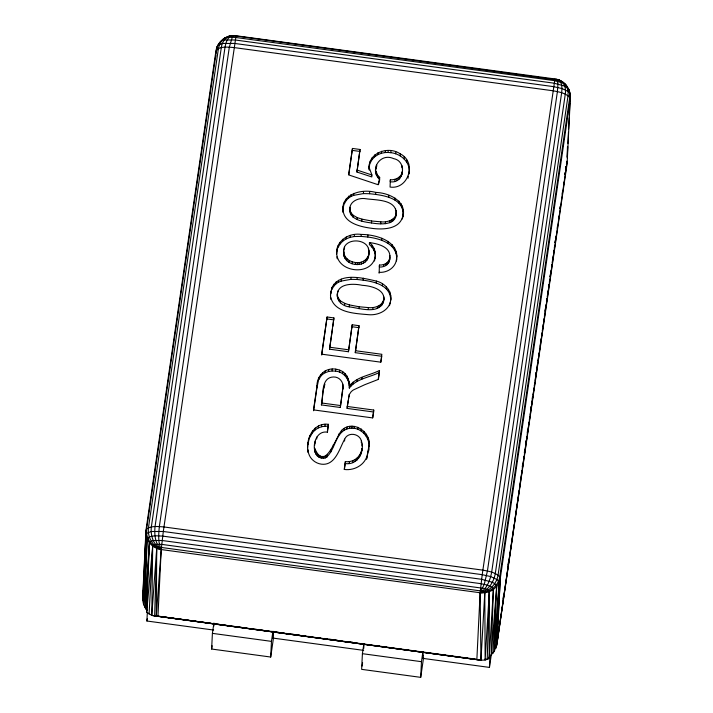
<?xml version="1.0" encoding="UTF-8"?>
<svg xmlns="http://www.w3.org/2000/svg" width="713" height="713" viewBox="0 0 713 713"><rect width="100%" height="100%" fill="white"/><g stroke="black" fill="none" stroke-linecap="round" stroke-linejoin="round"><path stroke-width="1.07" d="M489.207 658.571L489.314 591.701L488.2 590.07L485.009 588.555L161.691 544.375L155.381 544.384L152.689 546.113L146.673 612.182L151.771 615.399L480.963 660.202L485.143 660.042L489.207 658.571L489.608 655.933M570.07 99.045L570.284 94.606L569.776 93.064L568.136 91.46L561.969 88.537L553.448 86.621L234.541 43.431L222.358 43.457L217.804 45.4L216.592 49.598L146.62 528.993L145.942 530.427L142.778 595.061L142.716 600.382L143.634 604.686L147.092 539.117L149.275 536.844L154.979 535.748L162.689 536.105L481.596 579.295L492.371 582.254L494.76 583.635L496.694 586.46L491.23 655.185L493.369 589.535L491.792 587.236L487.282 585.097L481.043 583.689L162.136 540.499L153.215 540.516L149.882 541.942L149.4 542.958L146.771 610.283L143.634 604.686L145.942 530.427L215.914 51.033C217.251 41.577 226.556 34.295 236.065 35.757L554.972 78.947C564.446 80.132 571.541 89.571 570.257 99.018L567.102 163.651L497.121 643.046L494.296 651.37L487.211 659.489L485.009 659.195L487.211 659.489L489.314 591.701C494.938 589.473 499.296 584.437 500.285 578.412L570.257 99.018L569.776 93.064L568.644 88.947L564.785 86.13L554.01 83.171L235.103 39.981L224.176 40.008L221.69 40.73L219.506 42.994L222.83 39.91M484.795 592.788L480.963 660.202L156.29 616.166L156.717 548.359L158.108 547.468L161.379 547.459L482.567 591.166L484.795 592.788L485.143 660.042L489.314 591.701L484.795 592.788L480.125 592.744L161.218 549.554C153.651 548.502 147.012 542.522 145.915 534.839L146.566 533.449L146.62 528.993C151.637 525.57 158.224 526.515 163.945 526.952L482.853 570.142C488.761 571.238 495.419 572.281 499.76 576.817L500.285 578.412L497.121 643.046M217.082 50.088L217.153 46.791L219.034 43.751M378.469 184.649L379.753 179.614C369.049 169.935 380.038 152.288 393.683 158.66C407.159 160.995 404.574 184.034 390.252 181.77L390.35 179.81C395.804 180.166 401.945 176.94 402.444 171.031L402.346 172.983M344.406 469.439L345.261 463.548C357.659 465.58 365.101 451.418 361.393 440.884C359.405 433.379 347.917 431.677 344.664 439.128C339.504 448.459 335.377 465.999 321.322 464.163C315.502 463.352 310.324 459.163 308.649 453.477C304.531 440.545 312.998 422.158 328.408 424.315L327.454 432.167M567.174 156.735L567.468 146.78M147.092 539.117L144.962 607.726L149.4 542.958L145.8 609.054M314.558 450.099L314.647 448.138C324.941 472.862 335.591 437.541 341.687 430.313C352.971 419.271 372.097 432.319 369.031 446.953C369.673 436.534 360.306 426.668 349.691 428.299C334.78 430.599 335.992 450.491 325.484 457.88C308.934 461.222 311.733 429.511 327.258 432.176L328.408 424.315M379.111 273.231L379.45 265.058C384.057 265.298 389.351 262.723 389.797 257.669C390.43 263.436 384.797 267.571 379.352 267.019L379.45 265.058M390.35 179.81L390.064 187.056C408.469 189.863 417.123 162.074 400.269 153.892C387.943 145.176 366.509 153.5 369.281 170.095L369.272 166.316M145.915 534.839L142.716 600.382L143.037 598.18M213.65 630.051L146.914 621.014L147.324 612.583M554.981 79.901L554.972 78.947L482.211 574.669L480.125 592.744L476.872 659.329L157.956 616.139L161.218 549.554L163.304 531.479L236.065 35.757M215.593 57.61L215.7 55.418M215.807 53.225L216.592 49.598C221.609 46.176 228.196 47.12 233.917 47.557L552.833 90.747C558.734 91.843 565.391 92.886 569.732 97.414L499.76 576.817C498.298 586.059 489.421 593.091 480.125 592.744L480.963 660.202L180.398 619.294M217.046 49.01L217.153 46.791M273.587 637.253L270.699 657.038L211.636 649.035L212.403 633.367L213.882 623.233M213.838 626.139L213.98 623.198M270.699 657.038L271.466 641.37L272.945 631.237M363.657 650.372L272.705 638.055L272.99 632.181M307.651 447.407L307.98 442.621M307.918 450.161L307.82 452.122L307.633 449.288M307.882 444.582L309.843 435.598M309.754 437.559L312.356 432.898L312.446 430.937M313.586 410.768L316.955 387.676C316.073 374.432 327.347 365.484 339.718 370.181C347.035 372.685 350.163 380.876 349.325 388.077C356.366 378.621 369.592 377.507 379.414 372.418L379.503 370.457C369.69 375.546 356.464 376.66 349.423 386.116M312.356 432.898L315.137 429.939L315.226 427.987M314.745 445.188L314.834 443.236M315.119 443.183L315.217 441.231M315.039 452.514L315.137 450.554M316.955 387.676L319.032 377.623M315.814 454.208L315.904 452.247M316.741 438.994L316.839 437.033M318.934 379.574L320.511 376.562L320.609 374.601M315.137 429.939L318.346 427.898L318.444 425.937M317.24 455.999L317.338 454.038M320.511 376.562L322.463 374.459L322.561 372.498M318.791 457.167L318.88 455.206M342.908 387.4L340.315 407.488L321.394 404.931C323.729 396.437 320.155 377.364 333.55 376.972C340.092 376.776 344.415 383.246 342.819 389.36L342.775 384.191M318.346 427.898L321.616 426.731L321.715 424.77M321.723 355.029L327.089 317L333.898 317.927L332.855 326.394M320.253 457.826L320.351 455.865M321.394 404.931L323.907 386.348M322.463 374.459L325.137 372.721L325.226 370.76M321.83 458.192L321.928 456.231M331.973 287.508L330.645 293.943L331.973 287.508C340.288 271.894 362.765 278.043 376.402 281.082C385.368 283.319 392.694 291.751 390.528 301.251M330.52 294.558L330.591 299.086L330.476 297.374M321.616 426.731L324.941 426.214L325.039 424.253M323.773 458.245L323.871 456.284M380.911 362.151L381.767 356.259L355.27 352.668L359.013 325.698L352.204 324.772L348.452 351.75L329.531 349.183L333.898 317.927M325.137 372.721L328.604 371.473L328.702 369.512M331.875 289.46L333.773 286.171L333.871 284.211M325.484 457.88L325.583 455.919M326.447 457.452L326.545 455.491M336.884 249.889L336.598 253.881C335.636 240.825 349.308 232.474 361.188 234.434C376.312 234.47 400.403 241.244 396.455 260.922L396.553 258.962C395.768 267.5 387.284 272.954 379.164 272.313M327.338 456.899L327.436 454.939M333.773 286.171L335.983 283.854L336.081 281.893M336.786 251.849L337.935 245.949M328.604 371.473L332.089 370.974L332.187 369.013M337.347 295.957C336.563 282.99 353.461 283.373 362.204 285.316C370.769 285.806 386.179 289.291 383.639 301.127C379.236 315.155 359.486 308.078 349.299 306.866C341.135 306.1 334.923 298.613 338.14 290.779M337.837 247.91L339.825 244.309L339.923 242.358M337.356 296.973L337.543 292.99M335.983 283.854L338.425 282.241L338.523 280.28M337.757 298.907L337.445 293.997M330.787 452.069L330.885 450.108M343.051 212.474C340.021 194.061 361.553 188.428 375.796 192.412C390.047 192.858 408.674 202.251 402.23 219.025M338.675 300.85L338.773 298.89L337.846 296.947M342.944 210.754L343.256 206.226M349.325 388.077C349.896 379.904 344.076 371.812 335.609 371.143L335.707 369.182M343.158 208.187L344.486 201.743M339.825 244.309L342.641 241.252L342.739 239.292M338.425 282.241L341.153 281.1L341.242 279.139M333.256 446.686L333.345 444.725M340.404 302.909L340.502 300.948L338.773 298.89M343.639 253.088C341.295 236.324 371.152 237.376 368.817 253.275C369.494 269.888 341.759 267.072 343.755 251.671M344.388 203.704L346.286 200.415L346.384 198.455M343.693 254.514L343.853 249.719M344.147 256.528L343.791 252.554M344.459 249.069L344.557 247.108M339.62 372.133L339.718 370.181M345.145 258.614L345.244 256.653L344.245 254.568M342.641 241.252L346.135 238.9L346.233 236.939M346.286 200.415L348.505 198.089L348.595 196.137M344.629 305.324L344.727 303.364L340.502 300.948M346.794 260.628L346.883 258.667L345.244 256.653M338.47 436.053L338.559 434.092M348.826 174.64L352.463 148.438L360.029 149.472L356.928 172.029L371.812 176.94L371.91 174.979L369.379 168.134M349.86 210.201C348.862 201.512 358.675 197.323 366.036 198.758C376.072 200.246 396.624 199.212 396.25 213.918C395.563 225.869 379.69 224.31 371.5 222.955C363.38 221.886 348.229 219.613 349.958 208.241M340.315 407.488L342.596 390.599L342.498 392.56M349.878 211.217L350.056 207.225M348.505 198.089L350.939 196.485L351.037 194.524M350.27 213.151L350.368 207.715M342.588 373.63L342.686 371.669M346.135 238.9L350.101 237.331L350.199 235.37M351.188 215.094L351.286 213.134L350.368 211.191M349.103 262.429L349.201 260.468L346.883 258.667M341.598 432.274L341.687 430.313M350.939 196.485L353.666 195.344L353.764 193.383M344.949 375.555L345.047 373.594M352.926 217.153L353.024 215.192L351.286 213.134M349.299 306.866L349.388 304.906L344.727 303.364M341.153 281.1L350.894 279.353L350.992 277.402M352.106 263.783L352.195 261.823L349.201 260.468M344.165 430.269L344.254 428.308M346.83 377.899L346.928 375.947M356.928 172.029L360.029 149.472M348.452 351.75L352.204 324.772M350.101 237.331L354.316 236.52L354.414 234.559M344.575 441.089L344.664 439.128M348.122 380.582L348.22 378.621M372.774 417.898L373.63 411.998L347.133 408.415L347.231 406.455L349.245 394.565L351.286 391.562L353.265 390.011L364.708 384.726L378.193 379.468L379.503 370.457M348.907 383.434L349.005 381.473M357.142 219.568L357.24 217.608L353.024 215.192M345.261 463.548L345.359 461.587C353.559 462.808 361.206 456.525 361.954 448.397L361.856 450.358M346.919 428.959L347.017 426.998M348.639 398.424L348.737 396.464M349.218 385.742L349.317 383.79M355.341 264.496L355.439 262.536L352.195 261.823M349.147 396.526L349.245 394.565M350.965 385.991L351.063 384.04M357.195 264.648L357.284 262.696C361.767 262.883 366.411 260.432 368.077 256.136M349.691 428.299L349.789 426.338M390.671 299.656C390.439 283.257 369.503 280.779 357.053 279.478L357.151 277.517M352.873 384.138L352.971 382.177M349.308 463.405L349.406 461.445M359.049 264.576L359.138 262.616M355.27 352.668L359.013 325.698M361.812 221.11L361.91 219.149L357.24 217.608M354.316 236.52L361.09 236.395L361.188 234.434M351.928 428.148L352.017 426.187M353.666 195.344L363.416 193.597L363.514 191.637M358.987 308.711L359.076 306.759L349.388 304.906M361.331 264.113L361.429 262.161M354.156 428.308L354.254 426.356M352.846 462.621L352.935 460.66M357.142 381.446L357.231 379.485M363.461 263.213L363.55 261.252M363.175 280.129L363.274 278.177M369.174 168.277L369.423 164.507M355.208 461.489L355.306 459.529M365.332 261.894L365.421 259.933M369.325 166.468L370.359 160.915M357.819 429.226L357.917 427.274M403.184 213.9C402.961 197.492 382.025 195.014 369.575 193.722L369.664 191.761M396.74 255.129L396.642 257.09C395.662 243.035 379.369 238.543 367.837 237.037L367.935 235.076M357.088 460.01L357.186 458.049M366.839 260.218L366.937 258.258M370.261 162.867L372.07 159.587L372.168 157.635M361.776 379.352L361.874 377.391M368.407 248.284L368.853 253.837L367.979 258.097M358.657 458.227L358.755 456.267M368.719 255.236L368.888 250.477M369.459 242.572L369.361 244.532C372.819 247.358 375.207 251.546 375.368 256.056C375.983 250.905 373.425 245.78 369.459 242.572C377.578 243.659 390.982 246.707 389.806 257.464M359.949 456.249L360.038 454.297M361.152 430.946L361.25 428.985M371.5 222.955L371.598 220.994L361.91 219.149M372.07 159.587L374.673 156.824L374.771 154.873M361.295 442.844L361.393 440.884M360.912 454.119L361.01 452.158M368.229 309.54L368.318 307.579C374.797 308.408 383.924 305.556 383.835 297.713M361.482 452.256L361.58 450.304M361.981 445.973L362.079 444.021M372.124 247.259L372.222 245.299M375.769 172.769L375.867 170.817L377.64 175.282L379.851 177.662L378.05 184.703L348.604 174.881L352.463 148.438M375.947 167.403L375.849 169.364L376.179 167.867M376.437 165.158L376.339 167.118L376.919 165.692M376.312 174.952L376.411 172.992M364.013 433.308L364.111 431.347M375.698 194.373L375.796 192.412M374.673 156.824L377.854 154.676L377.952 152.716M377.542 177.234L377.64 175.282M374.093 250.53L374.191 248.57M378.558 178.5L378.656 176.548M366.232 436.213L366.33 434.253M375.136 253.775L375.225 251.823M374.503 260.985L375.314 256.377C371.829 277.054 335.832 272.553 336.688 251.921M372.863 309.433L372.961 307.472M369.12 444.992L366.535 459.154L368.951 447.942M377.854 154.676L381.455 153.224L381.553 151.263M367.774 439.484L367.872 437.532M376.304 283.034L376.402 281.082M368.683 442.969L368.781 441.008M368.719 450.928L368.817 448.976M380.742 223.775L380.84 221.823C387.311 222.643 396.437 219.8 396.348 211.957M377.373 308.479L377.471 306.528M381.455 153.224L385.305 152.529L385.403 150.568M381.785 240.201L381.874 238.24M373.63 411.998L373.728 410.046L347.231 406.455M379.093 307.606L379.191 305.645M363.746 644.561L362.409 653.687L361.643 669.355L420.706 677.35L423.593 657.564M363.746 648.411L363.942 644.499M385.305 152.529L388.077 152.457L388.166 150.505M380.644 306.474L380.742 304.513M382.391 285.788L382.489 283.827M385.385 223.668L385.475 221.716M383.612 266.448L383.71 264.487M381.963 305.111L382.052 303.159M383.024 303.328L383.122 301.367M383.665 296.269L383.737 299.674M383.639 301.127L383.737 299.166M409.244 171.993L409.155 173.954C411.196 163.027 401.169 153.669 390.831 152.698L390.92 150.737M388.826 197.278L388.915 195.317M385.608 265.682L385.697 263.73M386.927 264.817L387.025 262.856M388.148 243.32L388.246 241.359M386.339 288.774L386.437 286.813M389.895 222.723L389.993 220.763M388.122 263.587L388.211 261.626M389.004 262.09L389.102 260.129M389.432 260.878L389.53 258.917M389.699 259.63L389.904 255.512M391.615 221.841L391.704 219.88M388.442 291.323L388.54 289.362M395.679 153.803L395.777 151.842M394.779 181.245L394.877 179.293M393.157 220.718L393.255 218.757M389.69 293.738L389.788 291.777M392.177 246.689L392.275 244.737M394.913 200.023L395.002 198.062M390.564 297.268L390.653 295.307M394.476 219.354L394.574 217.394M395.483 210.629L395.581 208.668M396.927 180.514L397.025 178.553M395.546 217.563L395.635 215.611M396.187 210.513L396.25 213.918M394.485 249.826L394.583 247.866M396.161 215.362L396.25 213.401M399.022 179.23L399.12 177.279M400.18 155.853L400.269 153.892M395.982 253.302L396.08 251.341M398.861 203.018L398.95 201.057M400.43 177.787L400.519 175.835M401.392 176.218L401.481 174.257M401.945 167.724L402.043 165.773M401.989 174.632L402.087 172.68M402.435 170.059L402.533 168.099M400.956 205.558L401.054 203.597M404.048 158.839L404.146 156.878M402.212 207.973L402.31 206.021M403.077 211.503L403.175 209.551M402.97 216.289L403.282 211.939M406.695 161.967L406.784 160.006M408.496 165.585L408.594 163.625M408.086 178.197L408.184 176.236M409.307 169.507L409.405 167.546M409.36 171.735L409.458 169.774M420.706 677.35L421.463 661.682L422.943 651.548M491.364 654.284L489.448 667.404L422.711 658.366L422.996 652.493M489.448 667.404L490.018 655.808M567.192 157.84L567.735 146.744M567.896 143.42L568.439 132.324M568.6 129L569.143 117.903M569.313 114.579L569.856 103.483M149.097 614.143L152.689 546.113L151.771 615.399L157.279 616.148L151.771 615.399L156.717 548.359L154.641 616.041L157.956 616.139M500.285 578.412L496.596 645.8L567.085 161.851M492.897 653.393L496.694 586.46L494.296 651.37L499.047 582.664L498.539 581.113L496.899 579.517L490.731 576.585L482.211 574.669L163.304 531.479L151.12 531.506L146.566 533.449C147.609 541.185 153.643 547.744 161.218 549.554L156.29 616.166M489.305 656.673L493.369 589.535M375.216 258.338L375.466 254.095M330.493 295.654L330.734 291.991M390.769 297.704C391.205 309.674 378.835 315.761 368.264 314.665C355.217 313.444 334.424 312.962 330.689 297.134M514.18 524.643L496.596 645.8L499.047 582.664L495.731 648.465L496.212 645.167M514.501 522.433L519.135 490.491M519.456 488.289L520.57 480.58M520.891 478.378L522.005 470.669M522.326 468.468L523.449 460.758M523.77 458.548L524.091 456.347M524.403 454.145L525.526 446.436M525.846 444.235L526.96 436.525M527.281 434.324L528.404 426.606M528.725 424.404L529.037 422.203M529.358 420.002L529.839 416.695M530.16 414.494L530.481 412.292M530.802 410.091L531.283 406.784M531.595 404.583L532.718 396.874M533.039 394.663L533.36 392.462M533.68 390.261L533.992 388.059M534.313 385.858L534.795 382.551M535.115 380.35L536.229 372.641M536.55 370.439L537.673 362.721M537.994 360.52L538.315 358.318M538.627 356.117L539.108 352.81M539.429 350.609L539.75 348.407M540.071 346.206L540.552 342.9M540.864 340.698L541.185 338.497M541.506 336.286L541.987 332.989M542.308 330.779L542.629 328.577M542.95 326.376L543.261 324.174M543.582 321.973L544.064 318.666M544.384 316.465L544.705 314.264M545.026 312.062L545.507 308.756M545.819 306.554L546.14 304.344M546.461 302.143L546.942 298.836M547.263 296.635L547.584 294.433M547.905 292.232L548.217 290.031M548.698 286.724L549.019 284.523M549.34 282.321L549.661 280.12M550.142 276.813L550.454 274.612M550.775 272.402L551.096 270.2M551.577 266.903L551.898 264.692M552.219 262.491L552.539 260.29M552.851 258.088L553.172 255.887M553.653 252.58L553.974 250.379M554.295 248.177L554.616 245.967M555.088 242.67L555.409 240.459M555.73 238.258L556.051 236.056M557.174 228.347L557.486 226.146M558.609 218.436L558.93 216.235M560.044 208.517L560.365 206.315M562.129 194.203L562.441 192.002M563.564 184.293L563.885 182.082M564.999 174.373L565.32 172.172L564.99 174.355M566.443 164.462L566.915 161.156M143.26 591.754L143.741 588.448M146.914 621.014L147.234 618.831M211.636 649.035L212.118 645.737M272.705 638.055L273.507 632.574M317.053 385.715L313.524 409.904L372.578 417.907L373.728 410.046M327.089 317L321.661 354.165L380.715 362.159L381.865 354.299L355.368 350.707M329.531 349.183L332.534 328.559M347.133 408.415L348.309 400.358M345.359 461.587L344.21 469.448C353.327 470.714 363.193 466.017 366.625 457.193M378.389 379.423L379.414 372.418M362.124 666.058L362.605 662.76M422.711 658.366L423.192 655.078M497.977 633.064L498.298 630.862M502.959 598.965L503.28 596.763M507.941 564.865L508.262 562.664M522.246 466.962L522.567 464.76M524.331 452.666L524.652 450.464M525.775 442.764L526.105 440.563M527.228 432.862L527.549 430.661M530.757 408.665L531.078 406.463M532.21 398.763L532.531 396.562M535.739 374.557L536.06 372.364M545.062 310.761L545.383 308.56M546.506 300.859L546.835 298.658M548.6 286.555L548.921 284.362M550.044 276.662L550.365 274.46M551.488 266.76L551.809 264.559M553.582 252.455L553.903 250.254M555.026 242.554L555.347 240.361M558.564 218.356L558.885 216.155M560.008 208.454L560.329 206.253M565.774 168.865L566.104 166.664M147.074 609.553L146.673 612.182M323.818 388.309L324.905 384.209M403.068 214.328C401.294 229.72 382.311 230.005 370.573 228.151C359.789 226.645 342.873 222.679 343.033 208.793M389.467 305.69L390.457 302.045M226.886 37.753L228.142 36.443L230.103 36.211M223.312 38.894L227.224 37.031M232.055 35.98L233.766 35.65M234.871 35.65L231.44 35.81C227.153 37.816 225.825 42.878 225.023 47.147L155.051 526.542C154.231 534.474 155.051 543.814 161.218 549.554C152.537 546.434 147.297 536.818 148.456 527.816L218.436 48.422L219.586 44.259L221.69 40.73L224.613 38.065L229.274 37.165L235.557 37.45L554.473 80.64L563.27 83.056L565.222 84.187L567.174 87.512L568.136 91.46L568.029 95.765L498.057 575.159C496.596 584 489.261 591.924 480.125 592.744L484.279 584.268L487.434 570.961L557.406 91.567L557.976 83.884L557.085 79.606L556.158 79.161M232.803 35.766C226.235 35.231 222.037 41.764 221.306 47.584L151.334 526.978C150.327 535.454 153.411 545.231 161.218 549.554C157.849 542.433 158.598 534.153 159.347 526.533L229.328 47.138L232.313 37.156L233.597 35.802L235.887 36.015L559.206 80.195C562.486 83.439 562.049 88.519 561.648 92.735L491.676 572.129C490.179 579.856 487.246 588.501 480.125 592.744C488.637 590.426 493.842 581.817 495.294 573.555L565.275 94.161C566.389 88.154 564.01 80.605 557.254 79.464M324.941 426.214L328.31 426.267M363.416 193.597L369.575 193.722M350.894 279.353L357.053 279.478M332.089 370.974L335.609 371.143M388.077 152.457L390.831 152.698M355.439 262.536L357.284 262.696M556.942 80.07L562.397 81.71L566.425 85.355L566.799 86.496M371.598 220.994L380.84 221.823M359.076 306.759L368.318 307.579M361.09 236.395L367.837 237.037M162.814 616.879L159.498 616.433L178.197 618.991L165.024 617.173M180.478 619.24L183.785 619.686M185.995 619.98L189.302 620.426M191.512 620.72L204.756 622.494M206.966 622.788L210.282 623.233M212.483 623.527L215.798 623.973M218.009 624.267L220.21 624.561M223.525 625.007L231.253 626.041M233.463 626.335L236.769 626.78M238.98 627.075L242.286 627.52M244.497 627.814L246.707 628.108M250.013 628.554L252.224 628.848M255.539 629.294L257.741 629.588M259.951 629.882L263.266 630.328M265.468 630.622L268.783 631.067M270.993 631.361L273.195 631.656M276.51 632.101L278.721 632.395M282.027 632.841L284.237 633.135M286.448 633.429L288.649 633.723M291.965 634.169L295.28 634.615M297.481 634.909L299.692 635.203M303.007 635.648L305.209 635.943M308.524 636.388L310.734 636.682M318.461 637.716L320.663 638.01M323.978 638.456L326.189 638.75M329.495 639.196L331.705 639.49M335.012 639.935L337.222 640.229M350.466 642.003L352.677 642.297M361.509 643.482L363.719 643.777M376.963 645.55L379.173 645.844M352.365 150.398L359.94 151.423M326.991 318.961L333.8 319.879M352.106 326.732L358.924 327.659M329.62 347.222L348.55 349.789M321.483 402.97L340.413 405.528M212.403 633.367L271.466 641.37M362.409 653.687L421.463 661.682M357.026 170.068L371.91 174.979M558.199 79.829L563.252 82.539L566.14 85.863M567.254 87.262L569.108 90.337M336.839 256.876L337.249 258.757M566.122 166.664L565.801 168.865L566.113 166.655"/></g></svg>
